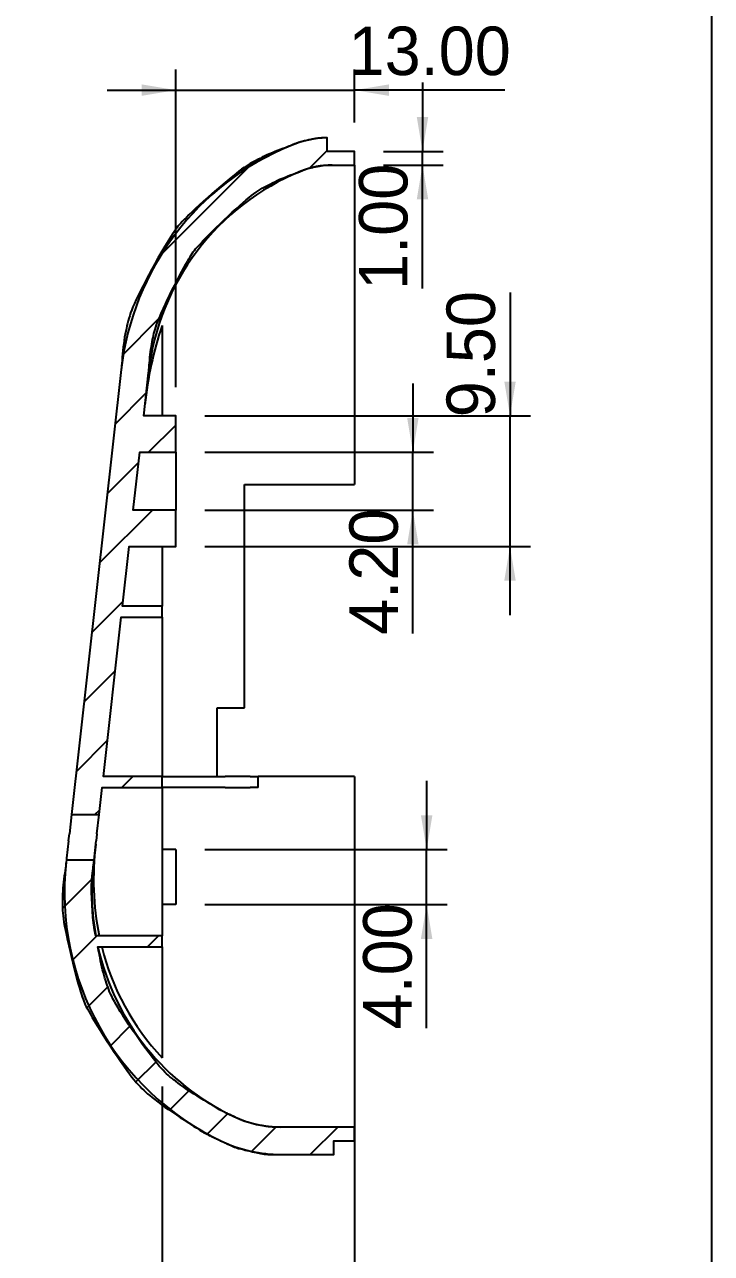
# Model space of a CAD drawing. Header units: millimetres. Extents: x 5 to 292, y 5 to 212.
# Drawn here: x 242 to 292, y 77.4 to 166.9 of the extents above; entities that cross this region are included whole.
import ezdxf
from ezdxf.enums import TextEntityAlignment as Align

# ---------------------------------------------------------------- set-up
doc = ezdxf.new("R2010")
doc.units = ezdxf.units.MM
for name, color, linetype in [('DIMENSIONS', 7, 'CONTINUOUS'), ('FRAME', 7, 'CONTINUOUS'), ('HATCH', 7, 'CONTINUOUS'), ('Visible', 7, 'CONTINUOUS')]:
    doc.layers.add(name, color=color, linetype=linetype)
doc.dimstyles.new('ISO-DM', dxfattribs={"dimtxt": 3.5, "dimasz": 2.5, "dimexe": 2.5, "dimexo": 1, "dimgap": 1, "dimtad": 1, "dimcen": 2.5, "dimazin": 3, "dimtfac": 1, "dimtmove": 0, "dimatfit": 3})

# ---------------------------------------------------------------- blocks, each defined once
blk = doc.blocks.new('*D12')
at = {"layer": 'DIMENSIONS'}
for p, q in [((270.2693, 140.7463), (270.2693, 135.7463)), ((255.1214, 135.7463), (271.7693, 135.7463)), ((270.2693, 131.5463), (270.2693, 135.7463)), ((255.1214, 131.5463), (271.7693, 131.5463)), ((270.2693, 122.5636), (270.2693, 131.5463))]:
    blk.add_line(p, q, dxfattribs=at)
for points in [[(270.2693, 135.7463), (270.686, 138.2463), (269.8526, 138.2463)], [(270.2693, 131.5463), (269.8526, 129.0463), (270.686, 129.0463)]]:
    blk.add_solid(points, dxfattribs=at)
blk.add_text('4.20', height=3.5278, rotation=90, dxfattribs=at).set_placement((269.1757, 127.055), align=Align.CENTER)
blk = doc.blocks.new('*D13')
at = {"layer": 'DIMENSIONS'}
for p, q in [((277.3401, 147.3791), (277.3401, 138.3963)), ((255.1214, 138.3963), (278.8401, 138.3963)), ((277.3401, 128.8963), (277.3401, 138.3963)), ((255.1214, 128.8963), (278.8401, 128.8963)), ((277.3401, 123.8963), (277.3401, 128.8963))]:
    blk.add_line(p, q, dxfattribs=at)
for points in [[(277.3401, 138.3963), (277.7568, 140.8963), (276.9235, 140.8963)], [(277.3401, 128.8963), (276.9235, 126.3963), (277.7568, 126.3963)]]:
    blk.add_solid(points, dxfattribs=at)
blk.add_text('9.50', height=3.5278, rotation=90, dxfattribs=at).set_placement((276.2465, 142.8877), align=Align.CENTER)
blk = doc.blocks.new('*D21')
at = {"layer": 'DIMENSIONS'}
for p, q in [((266.0214, 110.0463), (266.0214, 64.663)), ((252.0214, 89.5818), (252.0214, 64.663)), ((252.0214, 66.163), (266.0214, 66.163))]:
    blk.add_line(p, q, dxfattribs=at)
for points in [[(252.0214, 66.163), (254.5214, 65.7463), (254.5214, 66.5796)], [(266.0214, 66.163), (263.5214, 66.5796), (263.5214, 65.7463)]]:
    blk.add_solid(points, dxfattribs=at)
blk.add_text('14.00', height=3.5278, dxfattribs=at).set_placement((259.0214, 67.2566), align=Align.CENTER)
blk = doc.blocks.new('*D22')
at = {"layer": 'DIMENSIONS'}
for p, q in [((271.2725, 111.8293), (271.2725, 106.8293)), ((255.1214, 106.8293), (272.7725, 106.8293)), ((271.2725, 102.8293), (271.2725, 106.8293)), ((255.1214, 102.8293), (272.7725, 102.8293)), ((271.2725, 93.8466), (271.2725, 102.8293))]:
    blk.add_line(p, q, dxfattribs=at)
for points in [[(271.2725, 106.8293), (271.6892, 109.3293), (270.8558, 109.3293)], [(271.2725, 102.8293), (270.8558, 100.3293), (271.6892, 100.3293)]]:
    blk.add_solid(points, dxfattribs=at)
blk.add_text('4.00', height=3.5278, rotation=90, dxfattribs=at).set_placement((270.1789, 98.338), align=Align.CENTER)
blk = doc.blocks.new('*D30')
at = {"layer": 'DIMENSIONS'}
for p, q in [((253.0214, 140.4963), (253.0214, 163.603)), ((266.0214, 159.7463), (266.0214, 163.603)), ((248.0214, 162.103), (253.0214, 162.103)), ((253.0214, 162.103), (266.0214, 162.103)), ((276.9662, 162.103), (266.0214, 162.103))]:
    blk.add_line(p, q, dxfattribs=at)
for points in [[(253.0214, 162.103), (250.5214, 162.5197), (250.5214, 161.6864)], [(266.0214, 162.103), (268.5214, 161.6864), (268.5214, 162.5197)]]:
    blk.add_solid(points, dxfattribs=at)
blk.add_text('13.00', height=3.5278, dxfattribs=at).set_placement((271.4938, 163.1966), align=Align.CENTER)
blk = doc.blocks.new('*D36')
at = {"layer": 'DIMENSIONS'}
for p, q in [((270.9711, 162.6463), (270.9711, 157.6463)), ((268.1214, 157.6463), (272.4711, 157.6463)), ((270.9711, 156.6463), (270.9711, 157.6463)), ((268.1214, 156.6463), (272.4711, 156.6463)), ((270.9711, 147.6636), (270.9711, 156.6463))]:
    blk.add_line(p, q, dxfattribs=at)
for points in [[(270.9711, 157.6463), (271.3878, 160.1463), (270.5544, 160.1463)], [(270.9711, 156.6463), (270.5544, 154.1463), (271.3878, 154.1463)]]:
    blk.add_solid(points, dxfattribs=at)
blk.add_text('1.00', height=3.5278, rotation=90, dxfattribs=at).set_placement((269.8775, 152.155), align=Align.CENTER)

msp = doc.modelspace()

# ---------------------------------------------------------------- linework, layer by layer
at = {"layer": 'FRAME'}
msp.add_lwpolyline([(5, 205), (292, 205), (292, 5), (5, 5)], close=True, dxfattribs=at)
at = {"layer": 'HATCH'}
for p, q in [((262.7446, 156.4335), (264.0214, 157.7104)), ((251.765, 149.9441), (258.7542, 156.9333)), ((249.1352, 142.8242), (251.7909, 145.4799)), ((248.6036, 137.8025), (250.8696, 140.0684)), ((251.0376, 135.7463), (253.0214, 137.7302)), ((248.0381, 132.7468), (250.3041, 135.0128)), ((247.4726, 127.6912), (251.3277, 131.5463)), ((246.9071, 122.6356), (249.173, 124.9015)), ((246.3416, 117.5799), (248.6075, 119.8459)), ((245.7761, 112.5243), (248.042, 114.7902)), ((249.0883, 111.3463), (249.8883, 112.1463)), ((247.1183, 109.3763), (247.4765, 109.7346)), ((244.7699, 102.5379), (246.9118, 104.6797)), ((245.4783, 98.7561), (247.2685, 100.5463)), ((250.9586, 99.7463), (251.7586, 100.5463)), ((246.538, 95.3257), (248.0653, 96.853)), ((248.2415, 92.539), (249.6796, 93.9772)), ((250.1139, 89.9214), (251.5673, 91.3747)), ((252.5488, 87.8661), (253.9708, 89.2881)), ((255.2922, 86.1193), (256.7894, 87.6166)), ((258.5264, 84.8634), (260.3046, 86.6416)), ((262.7994, 84.6463), (264.7994, 86.6463))]:
    msp.add_line(p, q, dxfattribs=at)
for points in [[(264.0214, 157.6463), (264.0214, 158.638), (264.0214, 158.638), (264.0003, 158.6372), (263.9739, 158.6362), (263.943, 158.6353), (263.9082, 158.6342), (263.8704, 158.6329), (263.8304, 158.6315), (263.7888, 158.6299), (263.7465, 158.6281), (263.7042, 158.626), (263.6627, 158.6237), (263.6227, 158.6211), (263.5851, 158.6181), (263.5503, 158.6151), (263.5179, 158.6124), (263.4871, 158.6098), (263.4572, 158.6071), (263.4273, 158.6042), (263.3965, 158.6009), (263.3642, 158.5969), (263.3296, 158.5922), (263.2917, 158.5866), (263.2498, 158.5799), (263.2032, 158.5719), (263.151, 158.5624), (263.0913, 158.5512), (263.0237, 158.538), (262.9498, 158.5233), (262.8712, 158.5073), (262.7894, 158.4904), (262.706, 158.4729), (262.6225, 158.4551), (262.5405, 158.4373), (262.4615, 158.4198), (262.3871, 158.4031), (262.3188, 158.3873), (262.2583, 158.3728), (262.205, 158.3595), (262.1569, 158.347), (262.1133, 158.3352), (262.0735, 158.3238), (262.0367, 158.3128), (262.0022, 158.302), (261.9693, 158.2913), (261.9373, 158.2804), (261.9053, 158.2692), (261.8727, 158.2577), (261.8388, 158.2455), (261.8027, 158.2326), (261.7641, 158.2184), (261.7234, 158.2028), (261.6812, 158.1862), (261.6385, 158.1689), (261.5959, 158.1514), (261.5541, 158.1339), (261.5138, 158.117), (261.4759, 158.1009), (261.4411, 158.086), (261.4101, 158.0728), (261.3836, 158.0616), (261.3623, 158.0528), (261.3623, 158.0528), (261.2624, 158.0132), (261.1367, 157.9653), (260.9889, 157.9097), (260.8231, 157.8474), (260.643, 157.7793), (260.4524, 157.7063), (260.2552, 157.6291), (260.0552, 157.5487), (259.8563, 157.466), (259.6623, 157.3818), (259.477, 157.297), (259.3043, 157.2125), (259.1451, 157.132), (258.9957, 157.0569), (258.8532, 156.9847), (258.7146, 156.9127), (258.5771, 156.8384), (258.4378, 156.7591), (258.2937, 156.6723), (258.1419, 156.5754), (257.9796, 156.4658), (257.8038, 156.3408), (257.6115, 156.198), (257.4, 156.0347), (257.1615, 155.8443), (256.8943, 155.6256), (256.6044, 155.3837), (256.2979, 155.124), (255.9808, 154.8515), (255.6592, 154.5715), (255.3391, 154.2892), (255.0265, 154.0098), (254.7276, 153.7386), (254.4482, 153.4807), (254.1945, 153.2414), (253.9724, 153.0259), (253.7842, 152.8397), (253.6243, 152.6808), (253.488, 152.5428), (253.3702, 152.4192), (253.266, 152.3038), (253.1704, 152.1902), (253.0784, 152.0719), (252.9852, 151.9427), (252.8857, 151.7962), (252.775, 151.6259), (252.6482, 151.4256), (252.5002, 151.1888), (252.329, 150.9093), (252.1387, 150.5898), (251.9334, 150.2381), (251.7176, 149.8615), (251.4956, 149.4675), (251.2716, 149.0637), (251.05, 148.6576), (250.8351, 148.2567), (250.6311, 147.8685), (250.4424, 147.5004), (250.2733, 147.1601), (250.1281, 146.8549), (250.0051, 146.5823), (249.8988, 146.3323), (249.8071, 146.1017), (249.7283, 145.887), (249.6605, 145.685), (249.6018, 145.4924), (249.5503, 145.3059), (249.5041, 145.1221), (249.4615, 144.9377), (249.4205, 144.7494), (249.3792, 144.554), (249.3358, 144.3481), (249.2931, 144.127), (249.2551, 143.8915), (249.2213, 143.6461), (249.1913, 143.3955), (249.1649, 143.1444), (249.1415, 142.8973), (249.1209, 142.659), (249.1027, 142.4339), (249.0865, 142.2269), (249.072, 142.0424), (249.0587, 141.8852), (249.0463, 141.7599), (249.0463, 141.7599), (245.424, 109.3763), (245.424, 109.3763), (247.4365, 109.3763), (247.4365, 109.3763), (247.6568, 111.3463), (247.6568, 111.3463), (252.0214, 111.3463), (252.0214, 111.3463), (252.0214, 112.1463), (252.0214, 112.1463), (247.7463, 112.1463), (247.7463, 112.1463), (249.0438, 123.7463), (249.0438, 123.7463), (252.0214, 123.7463), (252.0214, 123.7463), (252.0214, 124.5463), (252.0214, 124.5463), (249.1333, 124.5463), (249.1333, 124.5463), (249.6199, 128.8963), (249.6199, 128.8963), (253.0214, 128.8963), (253.0214, 128.8963), (253.0214, 131.5463), (253.0214, 131.5463), (249.9163, 131.5463), (249.9163, 131.5463), (250.3861, 135.7463), (250.3861, 135.7463), (253.0214, 135.7463), (253.0214, 135.7463), (253.0214, 138.3963), (253.0214, 138.3963), (250.6825, 138.3963), (250.6825, 138.3963), (251.0339, 141.5376), (251.0339, 141.5376), (251.044, 141.6388), (251.0551, 141.7656), (251.0674, 141.9144), (251.081, 142.0815), (251.0963, 142.263), (251.1134, 142.4554), (251.1326, 142.6548), (251.1541, 142.8575), (251.1781, 143.0599), (251.2049, 143.2581), (251.2347, 143.4485), (251.2676, 143.6272), (251.3007, 143.7931), (251.3315, 143.9492), (251.3617, 144.0988), (251.3929, 144.2448), (251.4266, 144.3904), (251.4644, 144.5388), (251.5079, 144.6929), (251.5586, 144.856), (251.6182, 145.0311), (251.6882, 145.2214), (251.7702, 145.43), (251.8657, 145.6599), (251.979, 145.9196), (252.1109, 146.2111), (252.2583, 146.5279), (252.4177, 146.8633), (252.5859, 147.2107), (252.7598, 147.5636), (252.9359, 147.9153), (253.111, 148.2593), (253.2819, 148.589), (253.4452, 148.8978), (253.5978, 149.1791), (253.7363, 149.4263), (253.8565, 149.6365), (253.9595, 149.8148), (254.0495, 149.9672), (254.131, 150.0995), (254.2081, 150.2175), (254.2854, 150.327), (254.3671, 150.4337), (254.4576, 150.5437), (254.5612, 150.6626), (254.6823, 150.7962), (254.8252, 150.9505), (254.9943, 151.1312), (255.1945, 151.3412), (255.4242, 151.5761), (255.678, 151.8306), (255.9503, 152.0993), (256.2357, 152.3771), (256.5289, 152.6584), (256.8242, 152.9381), (257.1163, 153.2109), (257.3998, 153.4713), (257.6691, 153.7142), (257.9189, 153.9342), (258.1436, 154.126), (258.3451, 154.2914), (258.5304, 154.4373), (258.7022, 154.5662), (258.8628, 154.6803), (259.0148, 154.7822), (259.1605, 154.8742), (259.3025, 154.9587), (259.4433, 155.0382), (259.5852, 155.1151), (259.7309, 155.1917), (259.8827, 155.2705), (260.0432, 155.3539), (260.2166, 155.4405), (260.4029, 155.5269), (260.5983, 155.6123), (260.7988, 155.6959), (261.0005, 155.7768), (261.1995, 155.8543), (261.3919, 155.9275), (261.5738, 155.9956), (261.7413, 156.0578), (261.8905, 156.1134), (262.0175, 156.1614), (262.1183, 156.2012), (262.1183, 156.2012), (262.1356, 156.2084), (262.1573, 156.2175), (262.1826, 156.2283), (262.211, 156.2405), (262.2418, 156.2536), (262.2746, 156.2675), (262.3087, 156.2818), (262.3435, 156.2961), (262.3783, 156.3102), (262.4127, 156.3237), (262.4459, 156.3363), (262.4775, 156.3478), (262.5068, 156.3582), (262.5343, 156.368), (262.5606, 156.3773), (262.5863, 156.3862), (262.6121, 156.3948), (262.6386, 156.4034), (262.6666, 156.4119), (262.6965, 156.4206), (262.7292, 156.4296), (262.7653, 156.4389), (262.8053, 156.4488), (262.85, 156.4593), (262.901, 156.4707), (262.9587, 156.4833), (263.0218, 156.4966), (263.0889, 156.5104), (263.1586, 156.5245), (263.2298, 156.5386), (263.301, 156.5524), (263.3709, 156.5658), (263.4382, 156.5783), (263.5016, 156.5898), (263.5598, 156.6), (263.6114, 156.6087), (263.6567, 156.6159), (263.6975, 156.6219), (263.7344, 156.6269), (263.7681, 156.6309), (263.7991, 156.6342), (263.8282, 156.6369), (263.856, 156.639), (263.8832, 156.6407), (263.9104, 156.6422), (263.9382, 156.6435), (263.9673, 156.6449), (263.9984, 156.6463), (264.0319, 156.6476), (264.0675, 156.6485), (264.1044, 156.649), (264.142, 156.6491), (264.1796, 156.649), (264.2166, 156.6487), (264.2521, 156.6482), (264.2857, 156.6477), (264.3166, 156.6472), (264.3441, 156.6468), (264.3676, 156.6464), (264.3863, 156.6463), (264.3863, 156.6463), (266.0214, 156.6463), (266.0214, 156.6463), (266.0214, 157.6463), (266.0214, 157.6463), (264.0214, 157.6463)], [(245.0367, 105.9144), (245.023, 105.8031), (245.004, 105.664), (244.981, 105.5009), (244.955, 105.3179), (244.9272, 105.1189), (244.8988, 104.9079), (244.8709, 104.6887), (244.8446, 104.4655), (244.8211, 104.242), (244.8016, 104.0223), (244.7872, 103.8103), (244.779, 103.6099), (244.774, 103.4235), (244.769, 103.2481), (244.7649, 103.0799), (244.7627, 102.9153), (244.7634, 102.7505), (244.7677, 102.5818), (244.7767, 102.4055), (244.7913, 102.2177), (244.8123, 102.0148), (244.8409, 101.7931), (244.8777, 101.5487), (244.9239, 101.2781), (244.9818, 100.971), (245.0519, 100.6251), (245.1322, 100.2484), (245.221, 99.8486), (245.3162, 99.4337), (245.4161, 99.0115), (245.5187, 98.59), (245.6221, 98.1771), (245.7245, 97.7806), (245.8239, 97.4084), (245.9185, 97.0684), (246.0063, 96.7685), (246.0835, 96.5133), (246.1495, 96.2971), (246.2077, 96.1124), (246.2615, 95.9516), (246.3143, 95.8073), (246.3693, 95.6718), (246.43, 95.5378), (246.4997, 95.3976), (246.5817, 95.2437), (246.6795, 95.0687), (246.7963, 94.8649), (246.9355, 94.6249), (247.1017, 94.3441), (247.294, 94.0277), (247.5078, 93.683), (247.7386, 93.3174), (247.9817, 92.9381), (248.2326, 92.5525), (248.4866, 92.1678), (248.7393, 91.7913), (248.9859, 91.4303), (249.222, 91.0922), (249.4428, 90.7843), (249.6439, 90.5137), (249.8241, 90.2798), (249.9876, 90.0741), (250.138, 89.8923), (250.2788, 89.7303), (250.4136, 89.5839), (250.546, 89.4487), (250.6795, 89.3207), (250.8176, 89.1955), (250.964, 89.069), (251.1221, 88.937), (251.2955, 88.7953), (251.4877, 88.6396), (251.7051, 88.4693), (251.9479, 88.2887), (252.2102, 88.1008), (252.4865, 87.9085), (252.771, 87.715), (253.058, 87.5231), (253.3417, 87.3359), (253.6166, 87.1564), (253.8768, 86.9875), (254.1166, 86.8324), (254.3304, 86.694), (254.5125, 86.5753), (254.6626, 86.4774), (254.7869, 86.3979), (254.8892, 86.3341), (254.9731, 86.2835), (255.0424, 86.2437), (255.1008, 86.212), (255.152, 86.1859), (255.1997, 86.1629), (255.2476, 86.1404), (255.2995, 86.1159), (255.3591, 86.0868), (255.4301, 86.0506), (255.5112, 86.0091), (255.5978, 85.9662), (255.688, 85.9225), (255.7802, 85.8787), (255.8726, 85.8354), (255.9636, 85.7933), (256.0514, 85.753), (256.1342, 85.7152), (256.2105, 85.6805), (256.2784, 85.6495), (256.3363, 85.623), (256.3824, 85.6015), (256.3824, 85.6015), (256.4145, 85.5861), (256.4544, 85.5666), (256.5012, 85.5435), (256.5536, 85.5175), (256.6107, 85.4894), (256.6713, 85.4597), (256.7343, 85.4292), (256.7987, 85.3986), (256.8633, 85.3685), (256.927, 85.3396), (256.9887, 85.3125), (257.0474, 85.288), (257.102, 85.2657), (257.1532, 85.2448), (257.2022, 85.2249), (257.2501, 85.2058), (257.2983, 85.1872), (257.348, 85.1688), (257.4003, 85.1505), (257.4565, 85.1318), (257.5179, 85.1126), (257.5855, 85.0925), (257.6608, 85.0713), (257.7448, 85.0487), (257.8408, 85.024), (257.9494, 84.9971), (258.0681, 84.9685), (258.1945, 84.9388), (258.3259, 84.9085), (258.46, 84.8782), (258.5942, 84.8484), (258.726, 84.8197), (258.8529, 84.7928), (258.9725, 84.768), (259.0822, 84.746), (259.1796, 84.7274), (259.2652, 84.712), (259.3423, 84.699), (259.4121, 84.6883), (259.4758, 84.6796), (259.5346, 84.6725), (259.5897, 84.6668), (259.6425, 84.6622), (259.694, 84.6584), (259.7455, 84.6553), (259.7983, 84.6524), (259.8536, 84.6495), (259.9125, 84.6463), (259.976, 84.6435), (260.0434, 84.6416), (260.1133, 84.6406), (260.1846, 84.6403), (260.2558, 84.6406), (260.3258, 84.6413), (260.3933, 84.6422), (260.4569, 84.6433), (260.5155, 84.6444), (260.5676, 84.6454), (260.6121, 84.6461), (260.6476, 84.6463), (260.6476, 84.6463), (264.5214, 84.6463), (264.5214, 84.6463), (264.5214, 85.6463), (264.5214, 85.6463), (266.0214, 85.6463), (266.0214, 85.6463), (266.0214, 86.6463), (266.0214, 86.6463), (260.6476, 86.6463), (260.6476, 86.6463), (260.6192, 86.6461), (260.5836, 86.6456), (260.5419, 86.6448), (260.4951, 86.6439), (260.4442, 86.643), (260.3902, 86.6423), (260.3342, 86.6417), (260.2772, 86.6415), (260.2202, 86.6418), (260.1642, 86.6426), (260.1103, 86.6441), (260.0595, 86.6463), (260.0124, 86.6488), (259.9682, 86.6512), (259.926, 86.6535), (259.8847, 86.656), (259.8435, 86.659), (259.8013, 86.6627), (259.7572, 86.6672), (259.7101, 86.6729), (259.6592, 86.6799), (259.6034, 86.6885), (259.5417, 86.6988), (259.4732, 86.7112), (259.3953, 86.7261), (259.3075, 86.7437), (259.2119, 86.7635), (259.1103, 86.7851), (259.0049, 86.808), (258.8975, 86.8318), (258.7902, 86.856), (258.6851, 86.8803), (258.584, 86.9041), (258.489, 86.927), (258.4022, 86.9485), (258.3254, 86.9682), (258.2582, 86.9863), (258.198, 87.0032), (258.1438, 87.0193), (258.0947, 87.0347), (258.0498, 87.0496), (258.0079, 87.0643), (257.9682, 87.079), (257.9296, 87.0939), (257.8912, 87.1092), (257.8521, 87.1251), (257.8111, 87.1418), (257.7674, 87.1597), (257.7205, 87.1793), (257.6711, 87.2009), (257.6201, 87.2241), (257.5685, 87.2482), (257.517, 87.2727), (257.4666, 87.297), (257.4181, 87.3207), (257.3724, 87.3433), (257.3304, 87.364), (257.293, 87.3825), (257.2611, 87.3982), (257.2355, 87.4105), (257.2355, 87.4105), (257.2007, 87.4267), (257.1571, 87.4468), (257.106, 87.4702), (257.0486, 87.4965), (256.9862, 87.5251), (256.9202, 87.5556), (256.8517, 87.5874), (256.782, 87.62), (256.7126, 87.653), (256.6445, 87.6858), (256.5792, 87.7179), (256.5179, 87.7489), (256.4653, 87.7752), (256.4232, 87.7952), (256.3879, 87.8112), (256.3563, 87.8253), (256.3248, 87.8397), (256.2901, 87.8567), (256.2486, 87.8783), (256.1971, 87.907), (256.1321, 87.9448), (256.0502, 87.9939), (255.948, 88.0565), (255.8221, 88.135), (255.6673, 88.231), (255.4839, 88.3432), (255.2771, 88.4695), (255.0518, 88.6072), (254.813, 88.7541), (254.5657, 88.9077), (254.3149, 89.0657), (254.0657, 89.2257), (253.8229, 89.3853), (253.5916, 89.5421), (253.3768, 89.6937), (253.1835, 89.8377), (253.012, 89.9697), (252.8569, 90.0896), (252.7148, 90.2013), (252.5826, 90.3086), (252.4569, 90.4155), (252.3344, 90.526), (252.2118, 90.6438), (252.0858, 90.773), (251.953, 90.9174), (251.8102, 91.0809), (251.654, 91.2675), (251.4812, 91.4811), (251.287, 91.7293), (251.072, 92.0131), (250.841, 92.3254), (250.5985, 92.6598), (250.3493, 93.0094), (250.0981, 93.3675), (249.8495, 93.7274), (249.6081, 94.0823), (249.3788, 94.4255), (249.1661, 94.7503), (248.9747, 95.05), (248.8093, 95.3177), (248.6685, 95.5558), (248.5465, 95.7727), (248.4408, 95.9717), (248.3494, 96.1559), (248.2699, 96.3284), (248.2002, 96.4924), (248.138, 96.6509), (248.0811, 96.8071), (248.0271, 96.9642), (247.974, 97.1252), (247.9195, 97.2933), (247.8613, 97.4717), (247.8018, 97.6643), (247.7449, 97.8702), (247.6908, 98.0852), (247.6397, 98.3052), (247.5915, 98.5261), (247.5466, 98.7436), (247.5049, 98.9537), (247.4666, 99.1521), (247.4319, 99.3348), (247.4009, 99.4975), (247.3737, 99.636), (247.3504, 99.7463), (247.3504, 99.7463), (252.0214, 99.7463), (252.0214, 99.7463), (252.0214, 100.5463), (252.0214, 100.5463), (247.1896, 100.5463), (247.1896, 100.5463), (247.1834, 100.5805), (247.1755, 100.6233), (247.166, 100.6735), (247.1555, 100.7297), (247.144, 100.7909), (247.132, 100.8558), (247.1197, 100.9232), (247.1073, 100.9918), (247.0953, 101.0605), (247.0839, 101.1281), (247.0733, 101.1932), (247.0639, 101.2547), (247.0556, 101.3109), (247.0478, 101.362), (247.0404, 101.4096), (247.0335, 101.4555), (247.0269, 101.5015), (247.0205, 101.5493), (247.0142, 101.6005), (247.0079, 101.6571), (247.0015, 101.7206), (246.9949, 101.7928), (246.988, 101.8755), (246.9808, 101.9703), (246.9728, 102.0808), (246.9641, 102.2072), (246.9548, 102.3465), (246.9452, 102.4959), (246.9354, 102.6522), (246.9259, 102.8124), (246.9167, 102.9737), (246.9081, 103.1331), (246.9004, 103.2874), (246.8938, 103.4338), (246.8886, 103.5692), (246.8849, 103.6907), (246.8826, 103.7995), (246.8814, 103.8996), (246.8812, 103.9923), (246.8819, 104.0788), (246.8835, 104.1604), (246.8859, 104.2382), (246.889, 104.3134), (246.8927, 104.3874), (246.8971, 104.4614), (246.9019, 104.5365), (246.9072, 104.614), (246.9128, 104.6952), (246.9196, 104.7817), (246.9279, 104.8733), (246.9375, 104.9683), (246.948, 105.0649), (246.959, 105.1616), (246.9703, 105.2564), (246.9816, 105.3477), (246.9923, 105.4339), (247.0024, 105.5131), (247.0112, 105.5837), (247.0187, 105.6439), (247.0243, 105.6921), (247.0243, 105.6921), (247.0673, 106.0763), (247.0673, 106.0763), (245.0549, 106.0763), (245.0549, 106.0763), (245.0367, 105.9144)]]:
    msp.add_lwpolyline(points, close=True, dxfattribs=at)
at = {"layer": 'Visible'}
for p, q in [((264.0214, 157.6463), (264.0214, 158.638)), ((266.0214, 157.6463), (264.0214, 157.6463)), ((266.0214, 156.6463), (266.0214, 157.6463)), ((264.3863, 156.6463), (266.0214, 156.6463)), ((266.0214, 156.6463), (266.0214, 136.2019)), ((252.0214, 144.9692), (252.0214, 138.3963)), ((249.0463, 141.7599), (245.424, 109.3763)), ((250.6825, 138.3963), (251.0339, 141.5376)), ((253.0214, 138.3963), (250.6825, 138.3963)), ((253.0214, 135.7463), (253.0214, 138.3963)), ((266.0214, 136.2019), (266.0214, 133.3963)), ((249.9163, 131.5463), (250.3861, 135.7463)), ((250.3861, 135.7463), (253.0214, 135.7463)), ((253.0214, 135.7463), (253.0214, 131.5463)), ((258.0214, 126.3273), (258.0214, 133.3963)), ((258.0214, 133.3963), (262.2474, 133.3963)), ((262.2474, 133.3963), (264.1676, 133.3963)), ((264.1676, 133.3963), (266.0214, 133.3963)), ((253.0214, 131.5463), (249.9163, 131.5463)), ((253.0214, 128.8963), (253.0214, 131.5463)), ((249.1333, 124.5463), (249.6199, 128.8963)), ((249.6199, 128.8963), (253.0214, 128.8963)), ((252.0214, 128.8963), (252.0214, 124.5463)), ((258.0214, 117.1463), (258.0214, 126.3273)), ((252.0214, 124.5463), (249.1333, 124.5463)), ((252.0214, 123.7463), (252.0214, 124.5463)), ((247.7463, 112.1463), (249.0438, 123.7463)), ((249.0438, 123.7463), (252.0214, 123.7463)), ((252.0214, 123.7463), (252.0214, 112.1463)), ((256.0214, 114.4038), (256.0214, 117.1463)), ((256.0214, 117.1463), (258.0214, 117.1463)), ((256.0214, 112.1463), (256.0214, 114.4038)), ((252.0214, 112.1463), (247.7463, 112.1463)), ((252.0214, 111.3463), (252.0214, 112.1463)), ((252.0214, 112.1463), (255.193, 112.1463)), ((255.193, 112.1463), (256.6072, 112.1463)), ((258.4356, 112.1463), (256.6072, 112.1463)), ((258.4356, 112.1463), (259.0214, 112.1463)), ((262.0381, 112.1463), (259.0214, 112.1463)), ((259.0214, 111.3463), (259.0214, 112.1463)), ((262.6148, 112.1463), (262.0381, 112.1463)), ((263.8623, 112.1463), (262.6148, 112.1463)), ((266.0214, 112.1463), (263.8623, 112.1463)), ((266.0214, 112.1463), (266.0214, 87.1035)), ((247.4365, 109.3763), (247.6568, 111.3463)), ((247.6568, 111.3463), (252.0214, 111.3463)), ((252.0214, 111.3463), (252.0214, 100.5463)), ((255.193, 111.3463), (252.0214, 111.3463)), ((256.6072, 111.3463), (255.193, 111.3463)), ((256.6072, 111.3463), (258.4356, 111.3463)), ((259.0214, 111.3463), (258.4356, 111.3463)), ((245.424, 109.3763), (245.2674, 107.9763)), ((245.424, 109.3763), (247.4365, 109.3763)), ((247.2799, 107.9763), (247.4365, 109.3763)), ((245.2115, 107.4763), (245.0709, 106.2197)), ((245.2115, 107.4763), (245.2674, 107.9763)), ((247.0673, 106.0763), (247.2239, 107.4763)), ((247.2799, 107.9763), (247.2239, 107.4763)), ((253.0214, 106.8293), (252.0214, 106.8293)), ((253.0214, 106.8293), (253.0214, 102.8293)), ((245.0549, 106.0763), (245.0367, 105.9144)), ((245.0549, 106.0771), (245.0549, 106.0763)), ((247.0673, 106.0763), (245.0549, 106.0763)), ((247.0243, 105.6921), (247.0673, 106.0763)), ((253.0214, 102.8293), (252.0214, 102.8293)), ((252.0214, 100.5463), (247.1896, 100.5463)), ((252.0214, 99.7463), (252.0214, 100.5463)), ((247.3504, 99.7463), (252.0214, 99.7463)), ((252.0214, 99.7463), (252.0214, 91.6818)), ((266.0214, 87.1035), (266.0214, 86.6463)), ((266.0214, 86.6463), (260.6476, 86.6463)), ((266.0214, 85.6463), (266.0214, 86.6463)), ((264.5214, 84.6463), (264.5214, 85.6463)), ((264.5214, 85.6463), (266.0214, 85.6463)), ((260.6476, 84.6463), (264.5214, 84.6463))]:
    msp.add_line(p, q, dxfattribs=at)
msp.add_lwpolyline([(245.0709, 106.2197), (245.0705, 106.2161), (245.0701, 106.2125), (245.0697, 106.209), (245.0693, 106.2056), (245.0689, 106.2021), (245.0686, 106.1988), (245.0682, 106.1954), (245.0678, 106.1921), (245.0674, 106.1889), (245.0671, 106.1857), (245.0667, 106.1825), (245.0664, 106.1794), (245.066, 106.1763), (245.0657, 106.1733), (245.0654, 106.1703), (245.0651, 106.1674), (245.0647, 106.1645), (245.0644, 106.1617), (245.0641, 106.1589), (245.0638, 106.1561), (245.0635, 106.1534), (245.0632, 106.1508), (245.0629, 106.1481), (245.0626, 106.1456), (245.0623, 106.143), (245.0621, 106.1406), (245.0618, 106.1381), (245.0615, 106.1357), (245.0613, 106.1334), (245.061, 106.1311), (245.0607, 106.1288), (245.0605, 106.1266), (245.0603, 106.1245), (245.06, 106.1224), (245.0598, 106.1203), (245.0596, 106.1183), (245.0593, 106.1163), (245.0591, 106.1144), (245.0589, 106.1125), (245.0587, 106.1107), (245.0585, 106.1089), (245.0583, 106.1071), (245.0581, 106.1054), (245.0579, 106.1038), (245.0578, 106.1022), (245.0576, 106.1007), (245.0574, 106.0992), (245.0573, 106.0977), (245.0571, 106.0963), (245.0569, 106.0949), (245.0568, 106.0936), (245.0567, 106.0924), (245.0565, 106.0912), (245.0564, 106.09), (245.0563, 106.0889), (245.0561, 106.0878), (245.056, 106.0868), (245.0559, 106.0858), (245.0558, 106.0849), (245.0557, 106.084), (245.0556, 106.0831), (245.0555, 106.0824), (245.0555, 106.0816), (245.0554, 106.0809), (245.0553, 106.0803), (245.0552, 106.0797), (245.0552, 106.0792), (245.0551, 106.0787), (245.0551, 106.0782), (245.055, 106.0778), (245.055, 106.0774), (245.0549, 106.0771)], dxfattribs=at)
for centre, radius, start, end in [((264.3863, 150.6463), 8, 92.6143, 112.2099), ((268.9223, 139.5367), 20, 112.2099, 173.6176), ((264.3863, 150.6463), 6, 90, 112.2099), ((268.9223, 139.5367), 18, 112.2099, 173.6176), ((276.1561, 136.7299), 25.5025, 161.1506, 174.4446), ((267.6598, 104.6345), 20.6275, 172.7606, 191.4312), ((264.9128, 103.6911), 20, 173.6176, 244.7532), ((264.9128, 103.6911), 18, 173.6176, 190.0618), ((264.9128, 103.6911), 18, 192.6594, 244.7532), ((265.2703, 104.1373), 18.1844, 193.9734, 223.2323), ((260.6476, 94.6463), 8, 244.7532, 270), ((260.6476, 94.6463), 10, 244.7532, 270)]:
    msp.add_arc(centre, radius, start, end, dxfattribs=at)

# ---------------------------------------------------------------- dimensions: what is measured, and where the dimension line sits
at = {"layer": 'DIMENSIONS'}
for base, p1, p2, picture, middle in [((253.0214, 162.103), (253.0214, 138.3963), (266.0214, 157.6463), '*D30', (271.4938, 163.1966)), ((252.0214, 66.163), (252.0214, 91.6818), (266.0214, 112.1463), '*D21', (259.0214, 67.2566))]:
    dim = msp.add_linear_dim(base=base, p1=p1, p2=p2, dimstyle='ISO-DM', override={"dimscale": 1, "dimtxt": 3.5278, "dimasz": 2.5, "dimgap": 1.0583, "dimdec": 2}, dxfattribs=at)
    dim.commit()
    dim.dimension.update_dxf_attribs({"geometry": picture, "text_midpoint": middle, "dimtype": 160})
for base, p1, p2, picture, middle in [((270.9711, 156.6463), (266.0214, 157.6463), (266.0214, 156.6463), '*D36', (269.8775, 152.155)), ((277.3401, 128.8963), (253.0214, 138.3963), (253.0214, 128.8963), '*D13', (276.2465, 142.8877)), ((270.2693, 131.5463), (253.0214, 135.7463), (253.0214, 131.5463), '*D12', (269.1757, 127.055)), ((271.2725, 102.8293), (253.0214, 106.8293), (253.0214, 102.8293), '*D22', (270.1789, 98.338))]:
    dim = msp.add_linear_dim(base=base, p1=p1, p2=p2, angle=90, dimstyle='ISO-DM', override={"dimscale": 1, "dimtxt": 3.5278, "dimasz": 2.5, "dimgap": 1.0583, "dimdec": 2}, dxfattribs=at)
    dim.commit()
    dim.dimension.update_dxf_attribs({"geometry": picture, "text_midpoint": middle, "dimtype": 160})

doc.saveas('drawing.dxf')
